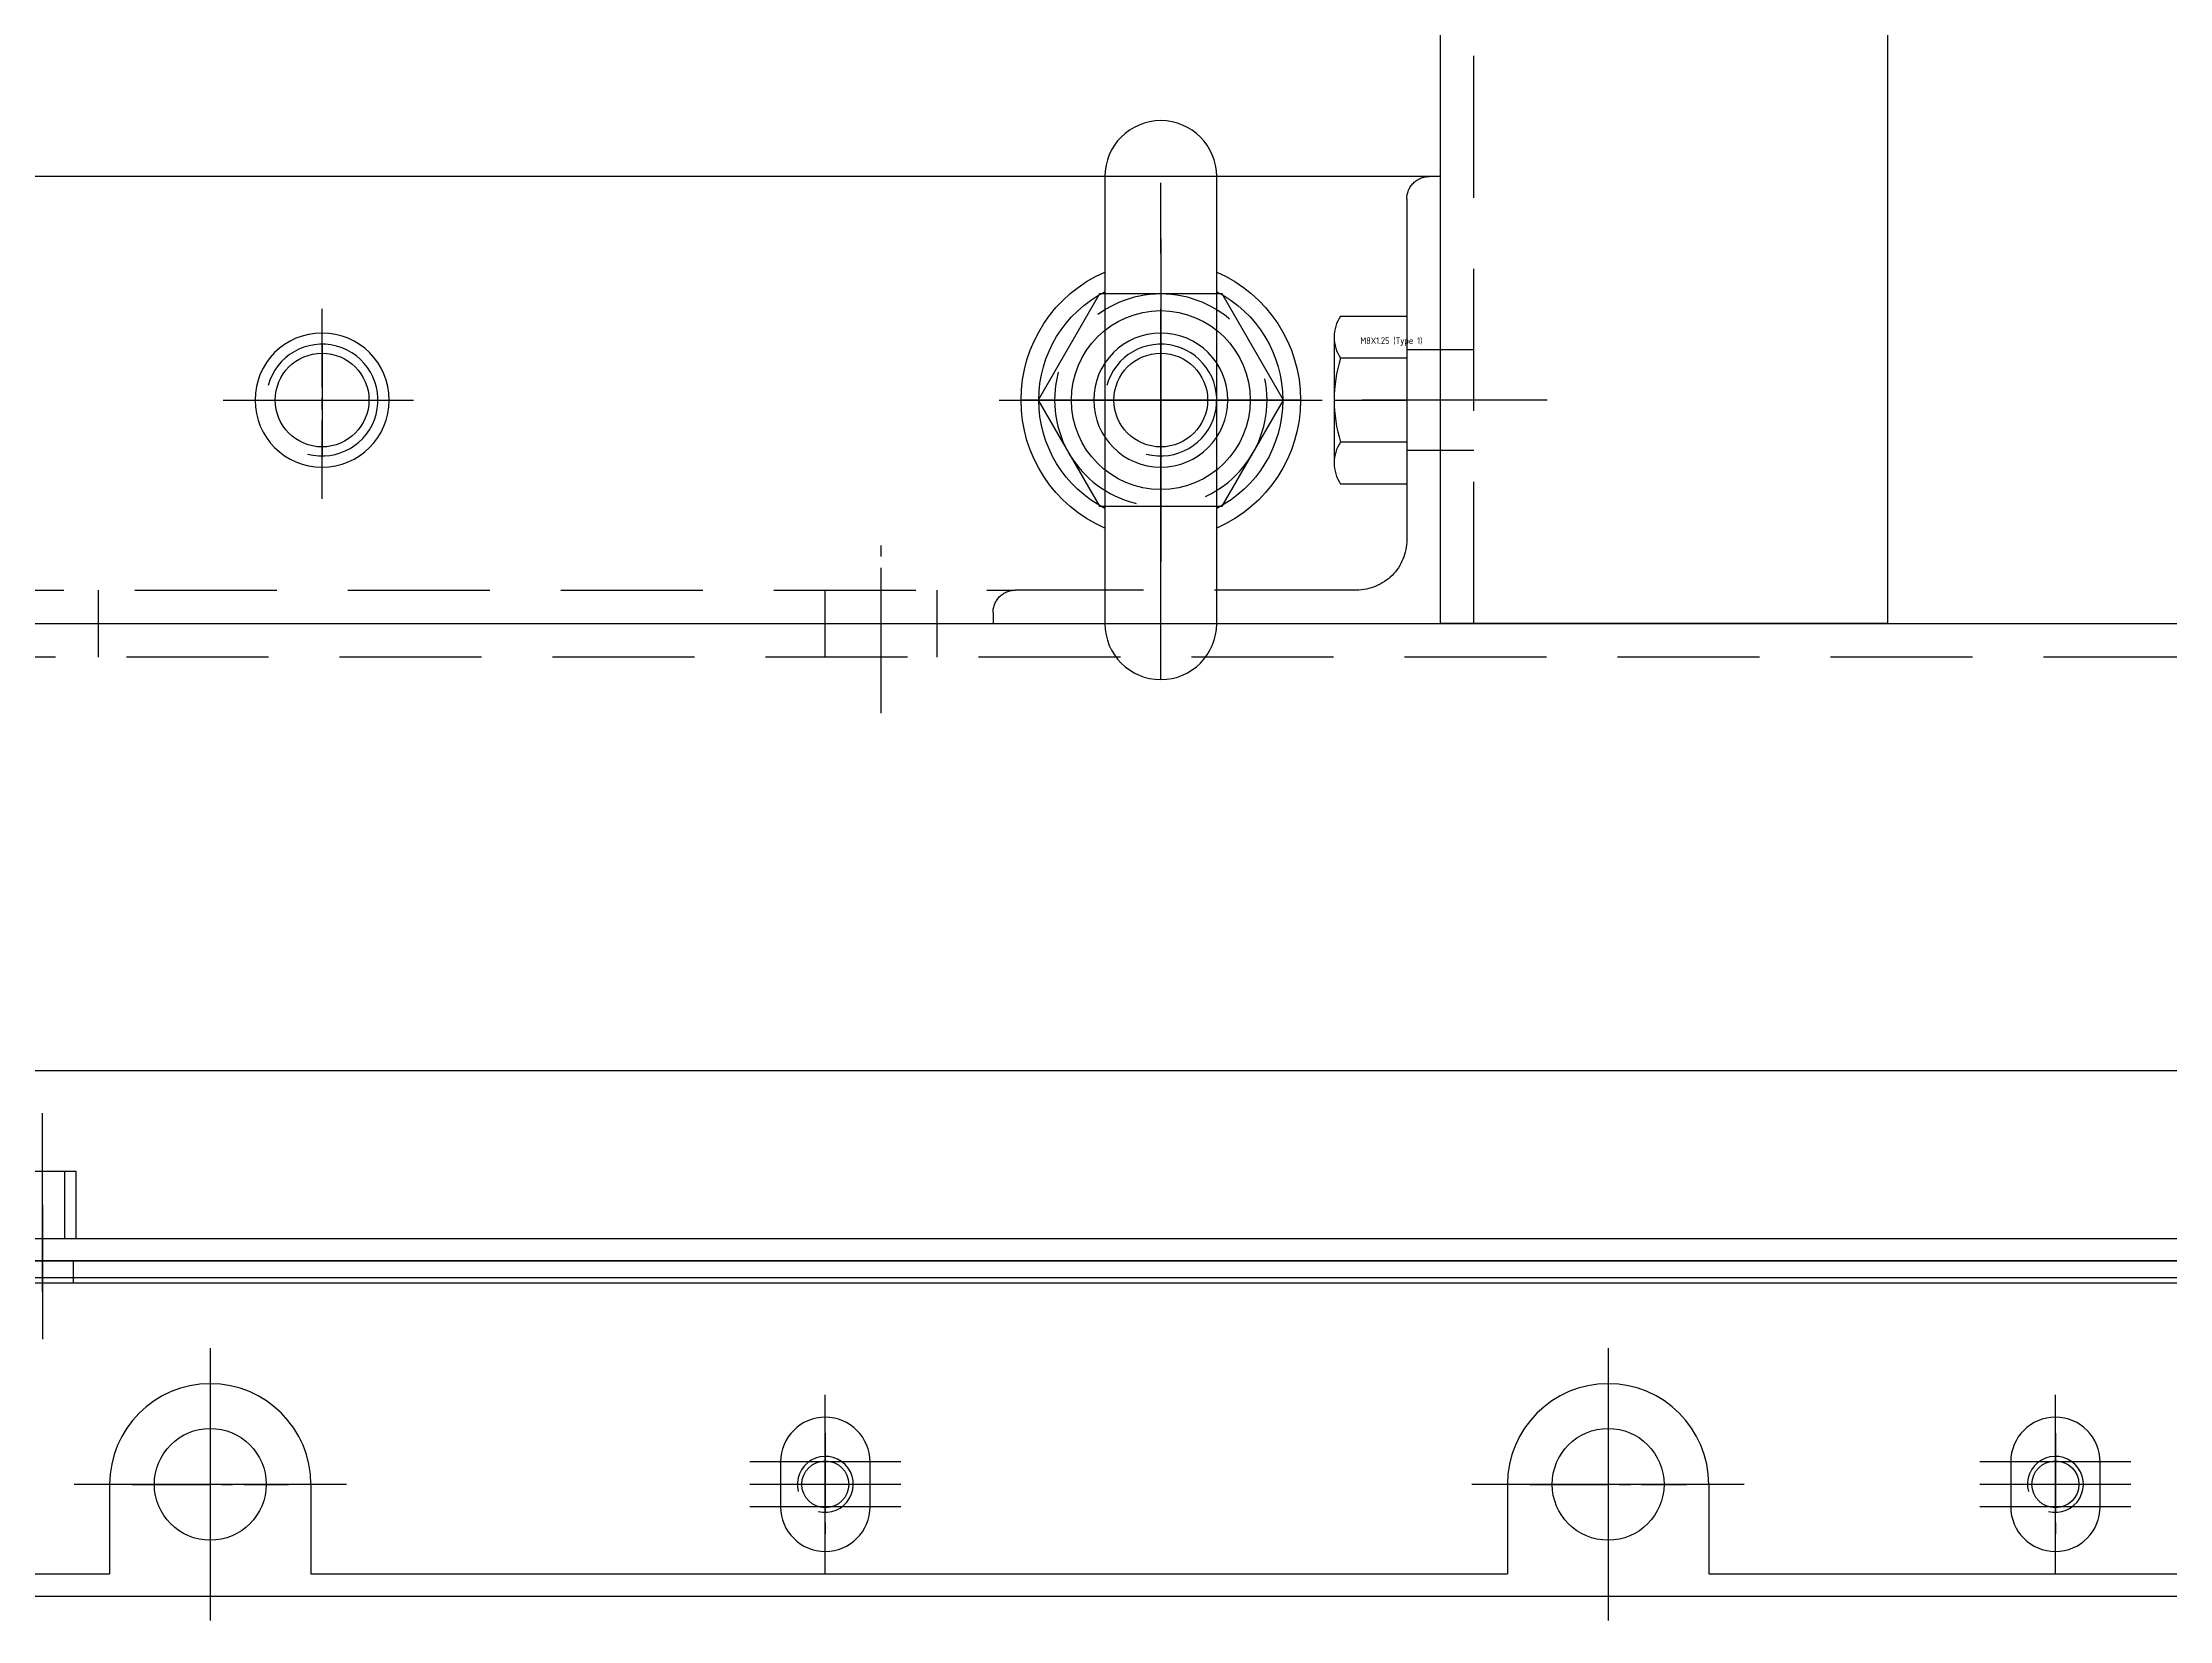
# Model space of a CAD drawing. Header units: millimetres. Extents: x 282 to 14566, y -4134 to 5341.
# Drawn here: x 6248.2 to 6438.4, y 1548.2 to 1689.3 of the extents above; entities that cross this region are included whole.
import ezdxf
from ezdxf.enums import TextEntityAlignment as Align

# ---------------------------------------------------------------- set-up
doc = ezdxf.new("R2010")
doc.units = ezdxf.units.MM
for name, pattern in [('CENTER', [50.8, 31.75, -6.35, 6.35, -6.35]), ('CENTER1', [10, 7, -1, 1, -1]), ('HIDDEN', [9.525, 6.35, -3.175]), ('HIDDEN2', [4.7625, 3.175, -1.5875]), ('HIDDENX2', [19.05, 12.7, -6.35])]:
    doc.linetypes.add(name, pattern=pattern)
doc.layers.add('CENTER', color=1, linetype='CENTER')
doc.layers.add('THIN', color=3, linetype='Continuous')
doc.styles.get("Standard").update_dxf_attribs({"font": 'ISOCP.SHX', "bigfont": 'WHGTXT.SHX'})

# ---------------------------------------------------------------- blocks, each defined once
blk = doc.blocks.new('A$C065017E1')
at = {"color": 1, "linetype": 'CENTER1'}
for p, q in [((-310, 17), (-310, 3)), ((-185, 17), (-185, 3)), ((-255, 14.58), (-255, 5.42)), ((-145, 14.58), (-145, 5.42)), ((-317, 10), (-303, 10)), ((-250.42, 10), (-259.58, 10)), ((-192, 10), (-178, 10)), ((-140.42, 10), (-149.58, 10))]:
    blk.add_line(p, q, dxfattribs=at)
at = {"color": 2, "ltscale": 10}
blk.add_lwpolyline([(-650, 580), (-650, 0), (0, 0), (0, 580)], close=True, dxfattribs=at)
for centre in [(-300, 107), (-225, 107)]:
    blk.add_circle(centre, 4.19)
at = {"color": 2}
for centre in [(-310, 10), (-185, 10)]:
    blk.add_circle(centre, 5, dxfattribs=at)
at = {"color": 3}
for centre in [(-255, 10), (-145, 10)]:
    blk.add_circle(centre, 2.1, dxfattribs=at)
for centre in [(-255, 10), (-145, 10)]:
    blk.add_arc(centre, 2.5, 255.409, 195.034)
at = {"layer": 'CENTER'}
for p, q in [((-300, 112), (-300, 102)), ((-225, 112), (-225, 102)), ((-305, 107), (-295, 107)), ((-230, 107), (-220, 107))]:
    blk.add_line(p, q, dxfattribs=at)
at = {"layer": 'THIN'}
for centre in [(-300, 107), (-225, 107)]:
    blk.add_arc(centre, 5, 255, 165, dxfattribs=at)
blk = doc.blocks.new('A$C0EF939BE')
blk.add_lwpolyline([(-20, 5), (20, 5, -1), (20, -5), (-20, -5, -1)], format="xyb", close=True)
for radius, start, end in [(12.5, 23.5782, 156.4218), (10.91, 27.2772, 152.7228), (12.5, 203.5782, 336.4218), (10.91, 207.2772, 332.7228)]:
    blk.add_arc((0, 0), radius, start, end)
at = {"layer": 'CENTER'}
for p, q in [((0, 12.5), (0, -12.5)), ((-25, 0), (25, 0))]:
    blk.add_line(p, q, dxfattribs=at)
blk = doc.blocks.new('A$C52180AF6')
at = {"color": 2, "linetype": 'HIDDENX2'}
for p, q in [((6.5, -5.63), (6.5, 5.63)), ((0, 3.75), (5.92, 3.75)), ((0, -3.75), (5.92, -3.75))]:
    blk.add_line(p, q, dxfattribs=at)
blk.add_lwpolyline([(0, -7.51), (0, 7.51), (5.92, 7.51, -0.309401), (5.92, 3.75, -0.154701), (5.92, -3.75, -0.309401), (5.92, -7.51)], format="xyb", close=True, dxfattribs=at)
at = {"layer": 'CENTER'}
blk.add_line((6.5, 0), (0, 0), dxfattribs=at)
at = {"color": 2, "linetype": 'HIDDENX2'}
blk.add_text('M8X1.25 (Type 1)', height=0.6, rotation=180, dxfattribs=at).set_placement((4.16, -5.32), align=Align.MIDDLE_LEFT)
blk = doc.blocks.new('A$C44CD3016')
at = {"color": 1, "linetype": 'CENTER1'}
for p, q in [((50, 24), (50, 13)), ((104, 0), (93, 0))]:
    blk.add_line(p, q, dxfattribs=at)
at = {"color": 2, "linetype": 'HIDDEN2'}
for p, q in [((-20, 20), (-20, 17)), ((45, 20), (45, 17)), ((55, 20), (55, 17)), ((100, 4.5), (97, 4.5)), ((100, -4.5), (97, -4.5))]:
    blk.add_line(p, q, dxfattribs=at)
at = {"color": 2, "linetype": 'HIDDENX2'}
blk.add_line((-112, 17), (62, 17), dxfattribs=at)
at = {"color": 250, "linetype": 'CENTER1'}
for p, q in [((0, 8.84), (0, -8.84)), ((75, 8.84), (75, -8.84)), ((-8.84, 0), (8.84, 0)), ((66.16, 0), (83.84, 0))]:
    blk.add_line(p, q, dxfattribs=at)
at = {"color": 4}
blk.add_lwpolyline([(100, -20), (-150, -20), (-150, 20), (100, 20)], close=True, dxfattribs=at)
at = {"color": 2, "linetype": 'HIDDENX2'}
blk.add_lwpolyline([(100, 20), (100, -20), (99, -20, -0.414214), (97, -18), (97, 12.5, 0.414214), (92.5, 17), (62, 17, -0.414214), (60, 19), (60, 20)], format="xyb", close=True, dxfattribs=at)
blk.add_lwpolyline([(80.48, -9.5), (69.52, -9.5), (64.03, 0), (69.52, 9.5), (80.48, 9.5), (85.97, 0), (80.48, -9.5)], dxfattribs=at)
blk.add_circle((75, 0), 9.5, dxfattribs=at)
at = {"color": 250}
for centre in [(0, 0), (75, 0)]:
    blk.add_circle(centre, 6, dxfattribs=at)
at = {"rotation": 270}
blk.add_blockref('A$C0EF939BE', (75, 0), dxfattribs=at)
at = {"xscale": -1}
blk.add_blockref('A$C52180AF6', (97, 0), dxfattribs=at)
blk = doc.blocks.new('A$C08473D62')
at = {"color": 2, "linetype": 'HIDDENX2'}
blk.add_line((3, -386), (3, 20), dxfattribs=at)
at = {"color": 2, "linetype": 'HIDDEN2'}
for p, q in [((3, -361.5), (0, -361.5)), ((3, -370.5), (0, -370.5))]:
    blk.add_line(p, q, dxfattribs=at)
at = {"color": 1, "linetype": 'CENTER1'}
blk.add_line((9.54, -366), (-6.54, -366), dxfattribs=at)
at = {"color": 3}
blk.add_lwpolyline([(40, 20), (40, -386), (0, -386), (0, 20)], close=True, dxfattribs=at)
blk = doc.blocks.new('A$C5C183642')
at = {"color": 1, "linetype": 'CENTER1'}
blk.add_line((-230, -8), (-230, 5), dxfattribs=at)
at = {"color": 2, "linetype": 'HIDDENX2'}
for p, q in [((-300, -3), (-300, 0)), ((-235, -3), (-235, 0)), ((-225, -3), (-225, 0)), ((20, -3), (-630, -3))]:
    blk.add_line(p, q, dxfattribs=at)
at = {"color": 3}
blk.add_lwpolyline([(20, -40), (-630, -40), (-630, 0), (20, 0)], close=True, dxfattribs=at)
blk = doc.blocks.new('A$C197C64E6')
at = {"color": 1, "linetype": 'CENTER'}
blk.add_line((-310, -4.74), (-310, 11.2), dxfattribs=at)
for p, q in [((-307, 6), (-313, 6)), ((-308, 0), (-308, 6)), ((-307, 0), (-307, 6))]:
    blk.add_line(p, q)
at = {"color": 3}
blk.add_lwpolyline([(0, 0), (0, -2), (-620, -2), (-620, 0)], close=True, dxfattribs=at)
blk = doc.blocks.new('A$C664E0AA2')
at = {"color": 1, "linetype": 'CENTER'}
for p, q in [((-190, -448.56), (-190, -477.44)), ((-204.44, -463), (-175.56, -463)), ((-275, -547.82), (-275, -572.18)), ((-150, -547.82), (-150, -572.18)), ((-220, -568), (-220, -552)), ((-110, -568), (-110, -552)), ((-213.25, -558), (-226.75, -558)), ((-103.25, -558), (-116.75, -558)), ((-262.82, -560), (-287.18, -560)), ((-213.25, -560), (-226.75, -560)), ((-137.82, -560), (-162.18, -560)), ((-103.25, -560), (-116.75, -560)), ((-213.25, -562), (-226.75, -562)), ((-103.25, -562), (-116.75, -562))]:
    blk.add_line(p, q, dxfattribs=at)
at = {"color": 2, "linetype": 'HIDDENX2'}
blk.add_line((-629, -540), (49, -540), dxfattribs=at)
at = {"color": 3}
for p, q in [((-284, -560), (-284, -568)), ((-266, -560), (-266, -568)), ((-159, -560), (-159, -568)), ((-141, -560), (-141, -568)), ((-391, -568), (-284, -568)), ((-266, -568), (-159, -568)), ((-141, -568), (-34, -568))]:
    blk.add_line(p, q, dxfattribs=at)
blk.add_lwpolyline([(49, -541.5), (49, -18.5), (-629, -18.5), (-629, -541.5)], close=True, dxfattribs=at)
for points in [[(-216, -558, 1), (-224, -558), (-224, -562, 1), (-216, -562)], [(-106, -558, 1), (-114, -558), (-114, -562, 1), (-106, -562)]]:
    blk.add_lwpolyline(points, format="xyb", close=True, dxfattribs=at)
blk.add_circle((-190, -463), 8, dxfattribs=at)
for centre in [(-275, -560), (-150, -560)]:
    blk.add_arc(centre, 9, 0, 180, dxfattribs=at)
blk.add_blockref('A$C197C64E6', (20, -538))
blk = doc.blocks.new('A$C69F530FE')
at = {"color": 1, "linetype": 'CENTER'}
blk.add_line((-293, 5), (-293, -7), dxfattribs=at)
at = {"color": 2, "linetype": 'HIDDEN'}
blk.add_line((-290.25, 0), (-290.25, -2), dxfattribs=at)
at = {"color": 3}
blk.add_lwpolyline([(6, -2), (-592, -2), (-592, 0), (6, 0)], close=True, dxfattribs=at)

msp = doc.modelspace()

# ---------------------------------------------------------------- block references
for name, p in [('A$C664E0AA2', (6538.234, 2120.349)), ('A$C065017E1', (6573.234, 1550.349)), ('A$C08473D62', (6373.234, 2023.349)), ('A$C5C183642', (6553.234, 1637.349)), ('A$C69F530FE', (6541.234, 1580.349))]:
    msp.add_blockref(name, p)
at = {"xscale": -1, "rotation": 180}
msp.add_blockref('A$C44CD3016', (6273.234, 1657.349), dxfattribs=at)

doc.saveas('drawing.dxf')
